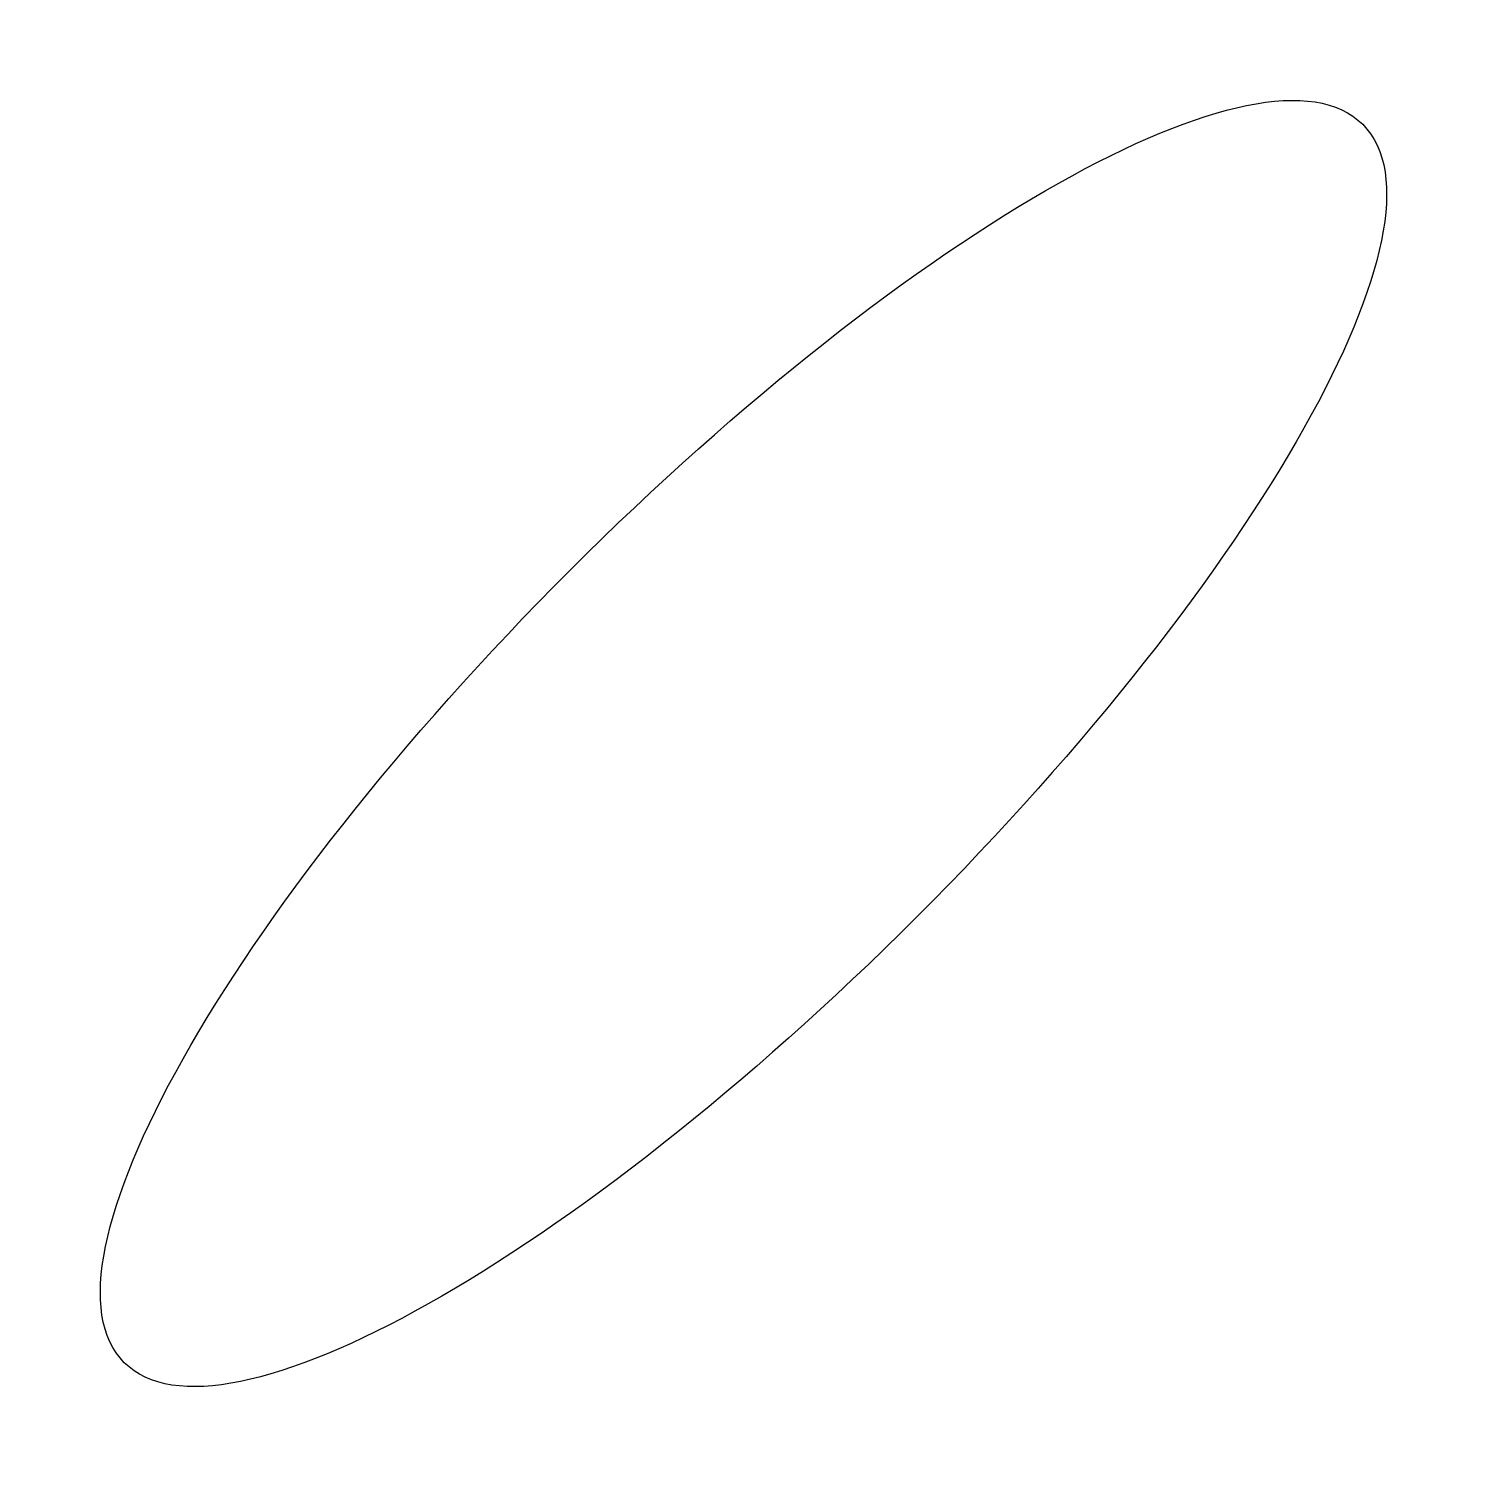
# Model space of a CAD drawing. Header units: millimetres. Extents: x 318 to 522, y 492 to 696.
import ezdxf

# ---------------------------------------------------------------- set-up
doc = ezdxf.new("R2010")
doc.units = ezdxf.units.MM
doc.layers.add('_WELD Visible(Default)', color=7, linetype='Continuous', lineweight=30)

msp = doc.modelspace()

# ---------------------------------------------------------------- linework, layer by layer
at = {"layer": '_WELD Visible(Default)'}
msp.add_ellipse((420, 594), major_axis=(-88.39, -88.39), ratio=0.28, dxfattribs=at)

doc.saveas('drawing.dxf')
